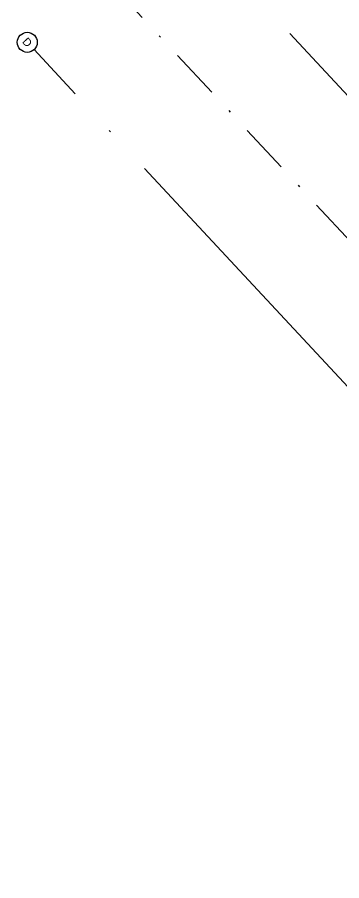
# Model space of a CAD drawing. Header units: millimetres. Extents: x 400408 to 401334, y 4543945 to 4544229.
# Drawn here: x 400407.99 to 400424.21, y 4544036.97 to 4544080.1 of the extents above; entities that cross this region are included whole.
import ezdxf
from ezdxf.enums import TextEntityAlignment as Align

# ---------------------------------------------------------------- set-up
doc = ezdxf.new("R2010")
doc.units = ezdxf.units.MM
doc.linetypes.add('AKS', pattern=[3, 2.5, -0.25, 0, -0.25])
doc.linetypes.add('DASHDOT2', pattern=[0.5, 0.25, -0.125, 0, -0.125])
for name, color, linetype in [('aks prota', 2, 'AKS'), ('caks prota', 4, 'Continuous'), ('PRT-AL-TUNEL_EKSENI', 14, 'DASHDOT2'), ('taks prota', 7, 'Continuous')]:
    doc.layers.add(name, color=color, linetype=linetype)
doc.styles.add('TAKS', font='Arial Unicode.ttf')

msp = doc.modelspace()

# ---------------------------------------------------------------- linework, layer by layer
at = {"layer": 'aks prota', "ltscale": 10}
for p, q in [((400500.132, 4543994.852), (400416.084, 4544085.222)), ((400492.882, 4543988.11), (400408.835, 4544078.48))]:
    msp.add_line(p, q, dxfattribs=at)
at = {"layer": 'caks prota', "ltscale": 0.05}
msp.add_circle((400408.495, 4544078.846), 0.5, dxfattribs=at)
at = {"layer": 'PRT-AL-TUNEL_EKSENI', "ltscale": 10}
msp.add_line((400412.533, 4544081.919), (400496.58, 4543991.549), dxfattribs=at)

# ---------------------------------------------------------------- texts
at = {"layer": 'taks prota', "style": 'TAKS'}
msp.add_text('D', height=0.4, rotation=312.924, dxfattribs=at).set_placement((400408.495, 4544078.846), align=Align.MIDDLE_CENTER)

doc.saveas('drawing.dxf')
